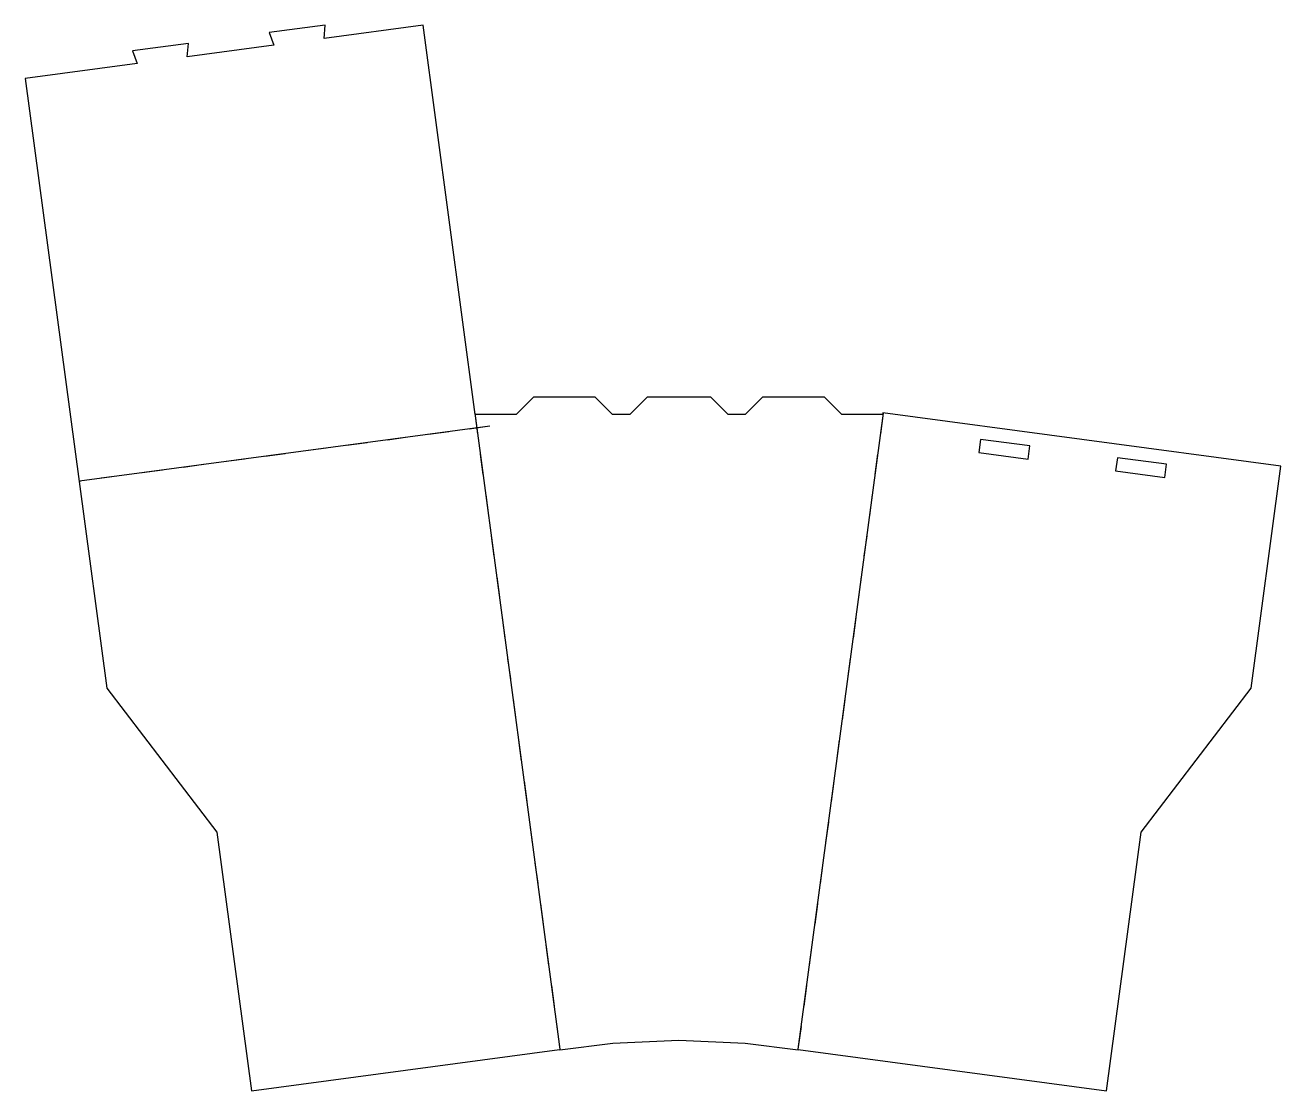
# Model space of a CAD drawing. Header units: metres. Extents: x 0 to 304, y 0 to 258.
import ezdxf

# ---------------------------------------------------------------- set-up
doc = ezdxf.new("R2010")
doc.units = ezdxf.units.M

msp = doc.modelspace()

# ---------------------------------------------------------------- linework, layer by layer
at = {"layer": 'CUT'}
for points in [[(-0.08429, 245.34473), (12.9955, 147.62247), (19.70144, 97.51922), (46.38108, 62.62814), (54.77464, -0.08429), (129.49739, 9.91675), (129.50034, 9.8947), (142.36462, 11.5226), (158.41483, 12.19644), (174.46504, 11.5226), (187.32931, 9.8947), (187.33226, 9.91675), (262.05501, -0.08429), (270.44857, 62.62814), (297.12822, 97.51922), (304.33536, 151.36734), (207.84153, 164.28232), (207.78391, 163.85184), (197.89917, 163.85184), (193.69917, 168.05184), (178.68376, 168.05184), (174.48376, 163.85184), (170.34589, 163.85184), (166.14589, 168.05184), (150.68376, 168.05184), (146.48376, 163.85184), (142.34589, 163.85184), (138.14589, 168.05184), (123.13048, 168.05184), (118.93048, 163.85184), (109.04572, 163.85184), (96.40945, 258.26048), (72.40175, 255.04703), (72.67985, 258.28757), (59.11384, 256.47175), (60.23438, 253.41842), (39.23775, 250.60801), (39.51585, 253.84855), (25.94984, 252.03273), (27.07038, 248.9794), (-0.08429, 245.34473)], [(231.10555, 154.66109), (243.04904, 153.06254), (243.47687, 156.25904), (231.53337, 157.85758), (231.10555, 154.66109)], [(264.26958, 150.22233), (276.21308, 148.62378), (276.64091, 151.82028), (264.69741, 153.41882), (264.26958, 150.22233)]]:
    msp.add_lwpolyline(points, close=True, dxfattribs=at)
at = {"layer": 'SCORE'}
for p, q in [((108.92373, 164.19803), (109.58703, 159.24223)), ((207.90592, 164.19803), (207.24262, 159.24223)), ((92.72878, 158.36984), (87.77297, 157.70655)), ((102.64039, 159.69644), (97.68458, 159.03314)), ((112.55201, 161.02304), (107.5962, 160.35974)), ((72.90554, 155.71665), (67.94973, 155.05335)), ((82.81716, 157.04325), (77.86135, 156.37995)), ((53.08231, 153.06346), (48.1265, 152.40016)), ((62.99393, 154.39005), (58.03812, 153.72676)), ((110.25033, 154.28642), (110.91362, 149.33061)), ((206.57933, 154.28642), (205.91603, 149.33061)), ((33.25908, 150.41027), (28.30327, 149.74697)), ((43.17069, 151.73686), (38.21488, 151.07356)), ((13.43584, 147.75707), (13.0599, 147.70676)), ((23.34746, 149.08367), (18.39165, 148.42037)), ((111.57692, 144.3748), (112.24021, 139.41899)), ((205.25273, 144.3748), (204.58944, 139.41899)), ((112.90351, 134.46318), (113.5668, 129.50737)), ((203.92614, 134.46318), (203.26285, 129.50737)), ((114.2301, 124.55157), (114.89339, 119.59576)), ((202.59955, 124.55157), (201.93626, 119.59576)), ((115.55669, 114.63995), (116.21999, 109.68414)), ((201.27296, 114.63995), (200.60967, 109.68414)), ((116.88328, 104.72833), (117.54658, 99.77252)), ((199.94637, 104.72833), (199.28307, 99.77252)), ((118.20987, 94.81671), (118.87317, 89.8609)), ((198.61978, 94.81671), (197.95648, 89.8609)), ((119.53646, 84.9051), (120.19976, 79.94929)), ((197.29319, 84.9051), (196.62989, 79.94929)), ((120.86305, 74.99348), (121.52635, 70.03767)), ((195.9666, 74.99348), (195.3033, 70.03767)), ((122.18965, 65.08186), (122.85294, 60.12605)), ((194.64001, 65.08186), (193.97671, 60.12605)), ((123.51624, 55.17024), (124.17953, 50.21444)), ((193.31341, 55.17024), (192.65012, 50.21444)), ((124.84283, 45.25863), (125.50612, 40.30282)), ((191.98682, 45.25863), (191.32353, 40.30282)), ((126.16942, 35.34701), (126.83271, 30.3912)), ((190.66023, 35.34701), (189.99694, 30.3912)), ((127.49601, 25.43539), (128.15931, 20.47958)), ((189.33364, 25.43539), (188.67035, 20.47958)), ((128.8226, 15.52378), (129.4859, 10.56797)), ((188.00705, 15.52378), (187.34375, 10.56797))]:
    msp.add_line(p, q, dxfattribs=at)
at = {"layer": 'SCORE2'}
for p, q in [((108.92373, 164.19803), (129.56178, 10.00103)), ((207.90592, 164.19803), (187.26787, 10.00103)), ((112.55201, 161.02304), (13.0599, 147.70676))]:
    msp.add_line(p, q, dxfattribs=at)

doc.saveas('drawing.dxf')
